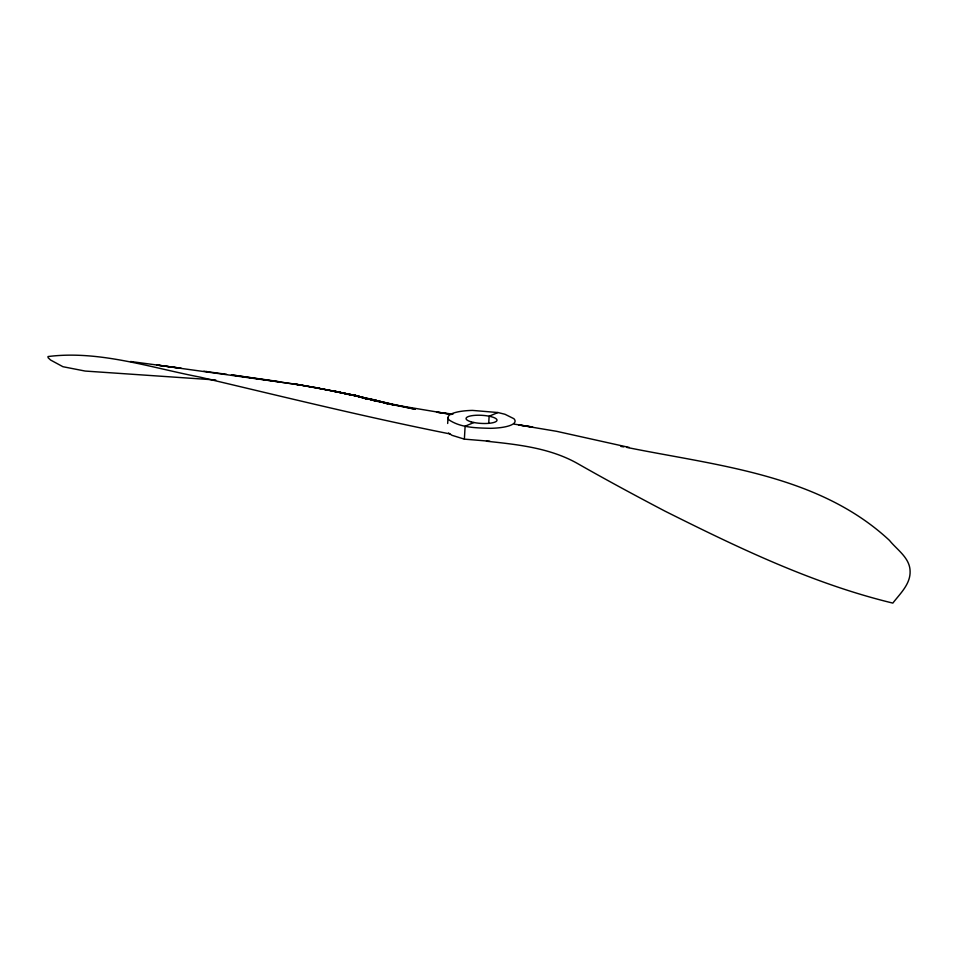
<?xml version="1.0" encoding="UTF-8"?>
<svg xmlns="http://www.w3.org/2000/svg" width="958" height="958" viewBox="0 0 958 958"><rect width="100%" height="100%" fill="white"/><g stroke="black" fill="none" stroke-linecap="round" stroke-linejoin="round"><path stroke-width="1.44" d="M447.685 423.472L448.009 417.724M489.873 441.267L464.379 439.135L465.109 426.19L473.959 422.514M488.724 423.4L489.119 416.215L497.968 412.539L504.974 414.275L513.835 418.67A33.578 8.802 3.2 0 1 490.592 428.322C476.677 427.903 461.301 427.939 449.254 420.059A33.578 8.802 3.2 0 1 472.486 410.407L497.968 412.539M486.484 441.219C517.907 444.548 550.563 447.949 578.428 464.031C606.965 480.281 635.884 495.861 664.96 511.129C738.127 547.689 813.031 583.853 892.832 603.097C900.053 593.673 910.591 584.105 910.1 571.124C909.837 557.76 896.951 549.772 889.491 540.42C818.623 474.438 717.195 465.756 626.592 447.35M215.766 379.967L85.142 371.057L62.929 366.71L50.606 360.04L48.104 357.717L48.008 356.556C98.674 350.065 150.334 367.537 199.947 377.105C283.101 396.72 366.088 417.209 449.877 433.902M514.254 424.143L532.708 427.04L519.116 425.041M453.002 414.119L436.573 412.168L451.565 414.419L389.774 404.12L415.293 409.27L371.429 399.45L394.073 404.923L372.722 399.618L387.786 403.917M159.04 365.357L297.962 384.529L319.182 388.277L295.914 384.254L338.162 391.894L351.203 395.199M156.693 365.034L181.29 368.267M206.269 371.548L208.664 371.872M178.895 367.956L130.587 361.501M203.874 371.237L226.687 374.35M519.2 425.041L556.61 431.316L629.31 447.47M278.371 381.512L231.393 374.889L299.95 385.008M620.94 446.428L623.766 446.895M356.951 396.001L334.761 391.283L356.879 395.87L366.339 398.911M464.379 439.135L451.972 435.303L448.524 433.004M339.839 392.325L315.433 387.619L356.891 395.977L333.049 391.104L355.406 395.426L367.908 398.827M367.86 398.923L353.885 395.271L376.482 400.719M370.65 399.654L374.841 400.743M370.686 399.582L376.243 401.103M367.788 399.031L355.406 395.426L366.411 398.911M387.762 403.833L374.015 399.797L352.352 395.115L379.356 401.857M470.725 421.712A15.496 4.06 3.2 0 0 496.531 421.149A15.496 4.06 3.2 0 0 477.359 415.233A15.496 4.06 3.2 0 0 470.725 421.712"/></g></svg>
